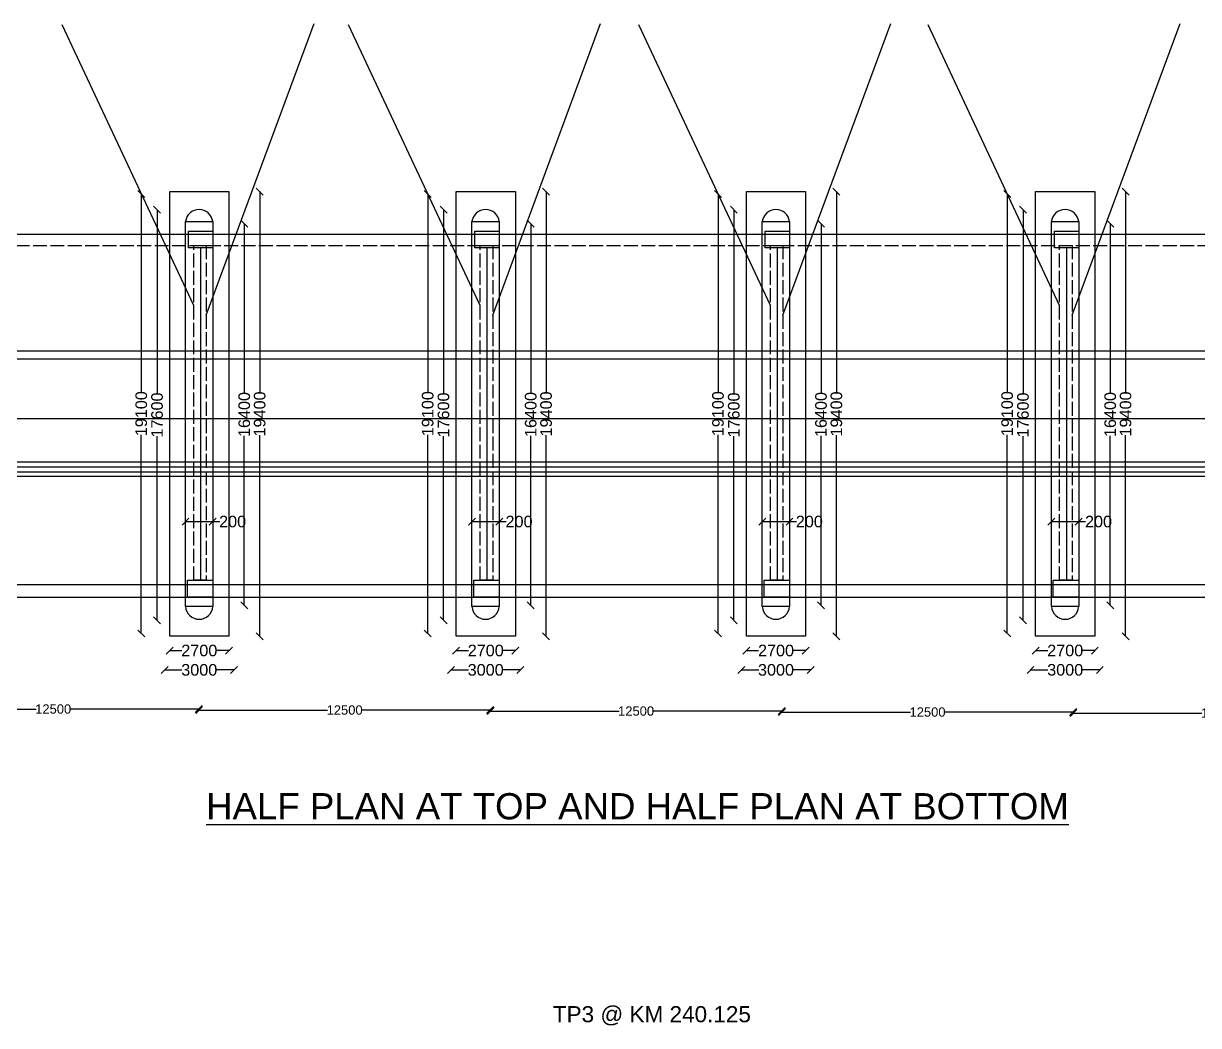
# Model space of a CAD drawing. Header units: millimetres. Extents: x -112454 to 301508, y -143387 to 43222.
# Drawn here: x 63281 to 113984, y -92935 to -49705 of the extents above; entities that cross this region are included whole.
import ezdxf

# ---------------------------------------------------------------- set-up
doc = ezdxf.new("R2010")
doc.units = ezdxf.units.MM
doc.header["$MEASUREMENT"] = 0
doc.linetypes.add('ACAD_ISO02W100', pattern=[15, 12, -3])
for name, color, linetype in [('DIMENSION', 7, 'Continuous'), ('DRAWING', 7, 'Continuous'), ('TEXT', 7, 'Continuous')]:
    doc.layers.add(name, color=color, linetype=linetype)
doc.styles.get("Standard").update_dxf_attribs({"font": 'arial.ttf', "height": 500})
doc.dimstyles.get("Standard").update_dxf_attribs({"dimtxt": 500, "dimasz": 300, "dimexe": 0.18, "dimexo": 0.0625, "dimgap": 0.09, "dimtad": 0, "dimdec": 0, "dimzin": 0, "dimdsep": 46, "dimtxsty": 'Standard', "dimblk": 'OBLIQUE', "dimcen": 0.09, "dimse1": 1, "dimse2": 1, "dimadec": 0, "dimazin": 0, "dimtfac": 1, "dimtdec": 0, "dimtofl": 0, "dimtmove": 0, "dimatfit": 3, "dimfxl": 0, "dimtolj": 1, "dimtzin": 0, "dimarcsym": 0})

# ---------------------------------------------------------------- blocks, each defined once
blk = doc.blocks.new('_Oblique')
at = {"color": 0, "linetype": 'ByBlock', "lineweight": -2}
blk.add_line((-0.5, -0.5), (0.5, 0.5), dxfattribs=at)
blk = doc.blocks.new('*D68')
at = {"layer": 'Defpoints', "color": 0, "transparency": 16777216}
for p in [(68364, -57055), (68369, -57055), (68268, -76023)]:
    blk.add_point(p, dxfattribs=at)
at = {"layer": 'DIMENSION', "color": 0, "lineweight": -2, "transparency": 16777216}
for p, q in [((68364, -57055), (68364, -65623)), ((68364, -76023), (68364, -67456))]:
    blk.add_line(p, q, dxfattribs=at)
at = {"layer": 'DIMENSION', "color": 0, "lineweight": -2, "transparency": 16777216, "xscale": 300, "yscale": 300, "zscale": 300}
for p, rotation in [((68364, -57055), 90), ((68364, -76023), 270)]:
    blk.add_blockref('_Oblique', p, dxfattribs=dict(at, rotation=rotation))
at = {"layer": 'DIMENSION', "color": 0, "transparency": 16777216, "insert": (68364, -66539), "char_height": 500, "attachment_point": 5, "rotation": 90}
blk.add_mtext('\\A1;19100', dxfattribs=at)
blk = doc.blocks.new('*D69')
at = {"layer": 'Defpoints', "color": 0, "transparency": 16777216}
for p in [(69046, -57739), (69588, -57739), (69588, -75452)]:
    blk.add_point(p, dxfattribs=at)
at = {"layer": 'DIMENSION', "color": 0, "lineweight": -2, "transparency": 16777216}
for p, q in [((69046, -57739), (69046, -65679)), ((69046, -75452), (69046, -67512))]:
    blk.add_line(p, q, dxfattribs=at)
at = {"layer": 'DIMENSION', "color": 0, "lineweight": -2, "transparency": 16777216, "xscale": 300, "yscale": 300, "zscale": 300}
for p, rotation in [((69046, -57739), 90), ((69046, -75452), 270)]:
    blk.add_blockref('_Oblique', p, dxfattribs=dict(at, rotation=rotation))
at = {"layer": 'DIMENSION', "color": 0, "transparency": 16777216, "insert": (69046, -66596), "char_height": 500, "attachment_point": 5, "rotation": 90}
blk.add_mtext('\\A1;17600', dxfattribs=at)
blk = doc.blocks.new('*D70')
at = {"layer": 'Defpoints', "color": 0, "transparency": 16777216}
for p in [(72630, -58341), (72630, -74809), (72809, -74809)]:
    blk.add_point(p, dxfattribs=at)
at = {"layer": 'DIMENSION', "color": 0, "lineweight": -2, "transparency": 16777216}
for p, q in [((72809, -58341), (72809, -65659)), ((72809, -74809), (72809, -67492))]:
    blk.add_line(p, q, dxfattribs=at)
at = {"layer": 'DIMENSION', "color": 0, "lineweight": -2, "transparency": 16777216, "xscale": 300, "yscale": 300, "zscale": 300}
for p, rotation in [((72809, -58341), 90), ((72809, -74809), 270)]:
    blk.add_blockref('_Oblique', p, dxfattribs=dict(at, rotation=rotation))
at = {"layer": 'DIMENSION', "color": 0, "transparency": 16777216, "insert": (72809, -66575), "char_height": 500, "attachment_point": 5, "rotation": 90}
blk.add_mtext('\\A1;16400', dxfattribs=at)
blk = doc.blocks.new('*D71')
at = {"layer": 'Defpoints', "color": 0, "transparency": 16777216}
for p in [(72146, -56960), (73473, -56960), (72146, -76140)]:
    blk.add_point(p, dxfattribs=at)
at = {"layer": 'DIMENSION', "color": 0, "lineweight": -2, "transparency": 16777216}
for p, q in [((73473, -56960), (73473, -65633)), ((73473, -76140), (73473, -67466))]:
    blk.add_line(p, q, dxfattribs=at)
at = {"layer": 'DIMENSION', "color": 0, "lineweight": -2, "transparency": 16777216, "xscale": 300, "yscale": 300, "zscale": 300}
for p, rotation in [((73473, -56960), 90), ((73473, -76140), 270)]:
    blk.add_blockref('_Oblique', p, dxfattribs=dict(at, rotation=rotation))
at = {"layer": 'DIMENSION', "color": 0, "transparency": 16777216, "insert": (73473, -66550), "char_height": 500, "attachment_point": 5, "rotation": 90}
blk.add_mtext('\\A1;19400', dxfattribs=at)
blk = doc.blocks.new('*D72')
at = {"layer": 'Defpoints', "color": 0, "transparency": 16777216}
for p in [(69588, -76140), (72146, -76140), (72146, -76759)]:
    blk.add_point(p, dxfattribs=at)
at = {"layer": 'DIMENSION', "color": 0, "lineweight": -2, "transparency": 16777216}
for p, q in [((69588, -76759), (70117, -76759)), ((72146, -76759), (71617, -76759))]:
    blk.add_line(p, q, dxfattribs=at)
at = {"layer": 'DIMENSION', "color": 0, "lineweight": -2, "transparency": 16777216, "xscale": 300, "yscale": 300, "zscale": 300, "rotation": 180}
blk.add_blockref('_Oblique', (69588, -76759), dxfattribs=at)
at = {"layer": 'DIMENSION', "color": 0, "lineweight": -2, "transparency": 16777216, "xscale": 300, "yscale": 300, "zscale": 300}
blk.add_blockref('_Oblique', (72146, -76759), dxfattribs=at)
at = {"layer": 'DIMENSION', "color": 0, "transparency": 16777216, "insert": (70867, -76759), "char_height": 500, "attachment_point": 5}
blk.add_mtext('\\A1;2700', dxfattribs=at)
blk = doc.blocks.new('*D67')
at = {"layer": 'Defpoints', "color": 0, "transparency": 16777216}
for p in [(69369, -77485), (72361, -77485), (69369, -77594)]:
    blk.add_point(p, dxfattribs=at)
at = {"layer": 'DIMENSION', "color": 0, "lineweight": -2, "transparency": 16777216}
for p, q in [((69369, -77594), (70119, -77594)), ((72361, -77594), (71611, -77594))]:
    blk.add_line(p, q, dxfattribs=at)
at = {"layer": 'DIMENSION', "color": 0, "lineweight": -2, "transparency": 16777216, "xscale": 300, "yscale": 300, "zscale": 300, "rotation": 180}
blk.add_blockref('_Oblique', (69369, -77594), dxfattribs=at)
at = {"layer": 'DIMENSION', "color": 0, "lineweight": -2, "transparency": 16777216, "xscale": 300, "yscale": 300, "zscale": 300}
blk.add_blockref('_Oblique', (72361, -77594), dxfattribs=at)
at = {"layer": 'DIMENSION', "color": 0, "transparency": 16777216, "insert": (70865, -77594), "char_height": 500, "attachment_point": 5}
blk.add_mtext('\\A1;3000', dxfattribs=at)
blk = doc.blocks.new('*D73')
at = {"layer": 'Defpoints', "color": 0, "transparency": 16777216}
for p in [(71448, -71196), (70272, -71750), (71448, -71750)]:
    blk.add_point(p, dxfattribs=at)
at = {"layer": 'DIMENSION', "color": 0, "lineweight": -2, "transparency": 16777216}
for p, q in [((70272, -71196), (71448, -71196)), ((71448, -71196), (71748, -71196))]:
    blk.add_line(p, q, dxfattribs=at)
at = {"layer": 'DIMENSION', "color": 0, "lineweight": -2, "transparency": 16777216, "xscale": 300, "yscale": 300, "zscale": 300, "rotation": 180}
blk.add_blockref('_Oblique', (70272, -71196), dxfattribs=at)
at = {"layer": 'DIMENSION', "color": 0, "lineweight": -2, "transparency": 16777216, "xscale": 300, "yscale": 300, "zscale": 300}
blk.add_blockref('_Oblique', (71448, -71196), dxfattribs=at)
at = {"layer": 'DIMENSION', "color": 0, "transparency": 16777216, "insert": (72304, -71196), "char_height": 500, "attachment_point": 5}
blk.add_mtext('\\A1;200', dxfattribs=at)
blk = doc.blocks.new('*D75')
at = {"layer": 'Defpoints', "color": 0, "transparency": 16777216}
for p in [(80724, -57055), (80729, -57055), (80628, -76023)]:
    blk.add_point(p, dxfattribs=at)
at = {"layer": 'DIMENSION', "color": 0, "lineweight": -2, "transparency": 16777216}
for p, q in [((80724, -57055), (80724, -65623)), ((80724, -76023), (80724, -67456))]:
    blk.add_line(p, q, dxfattribs=at)
at = {"layer": 'DIMENSION', "color": 0, "lineweight": -2, "transparency": 16777216, "xscale": 300, "yscale": 300, "zscale": 300}
for p, rotation in [((80724, -57055), 90), ((80724, -76023), 270)]:
    blk.add_blockref('_Oblique', p, dxfattribs=dict(at, rotation=rotation))
at = {"layer": 'DIMENSION', "color": 0, "transparency": 16777216, "insert": (80724, -66539), "char_height": 500, "attachment_point": 5, "rotation": 90}
blk.add_mtext('\\A1;19100', dxfattribs=at)
blk = doc.blocks.new('*D76')
at = {"layer": 'Defpoints', "color": 0, "transparency": 16777216}
for p in [(81406, -57739), (81949, -57739), (81949, -75452)]:
    blk.add_point(p, dxfattribs=at)
at = {"layer": 'DIMENSION', "color": 0, "lineweight": -2, "transparency": 16777216}
for p, q in [((81406, -57739), (81406, -65679)), ((81406, -75452), (81406, -67512))]:
    blk.add_line(p, q, dxfattribs=at)
at = {"layer": 'DIMENSION', "color": 0, "lineweight": -2, "transparency": 16777216, "xscale": 300, "yscale": 300, "zscale": 300}
for p, rotation in [((81406, -57739), 90), ((81406, -75452), 270)]:
    blk.add_blockref('_Oblique', p, dxfattribs=dict(at, rotation=rotation))
at = {"layer": 'DIMENSION', "color": 0, "transparency": 16777216, "insert": (81406, -66596), "char_height": 500, "attachment_point": 5, "rotation": 90}
blk.add_mtext('\\A1;17600', dxfattribs=at)
blk = doc.blocks.new('*D77')
at = {"layer": 'Defpoints', "color": 0, "transparency": 16777216}
for p in [(84990, -58341), (84990, -74809), (85170, -74809)]:
    blk.add_point(p, dxfattribs=at)
at = {"layer": 'DIMENSION', "color": 0, "lineweight": -2, "transparency": 16777216}
for p, q in [((85170, -58341), (85170, -65659)), ((85170, -74809), (85170, -67492))]:
    blk.add_line(p, q, dxfattribs=at)
at = {"layer": 'DIMENSION', "color": 0, "lineweight": -2, "transparency": 16777216, "xscale": 300, "yscale": 300, "zscale": 300}
for p, rotation in [((85170, -58341), 90), ((85170, -74809), 270)]:
    blk.add_blockref('_Oblique', p, dxfattribs=dict(at, rotation=rotation))
at = {"layer": 'DIMENSION', "color": 0, "transparency": 16777216, "insert": (85170, -66575), "char_height": 500, "attachment_point": 5, "rotation": 90}
blk.add_mtext('\\A1;16400', dxfattribs=at)
blk = doc.blocks.new('*D78')
at = {"layer": 'Defpoints', "color": 0, "transparency": 16777216}
for p in [(84506, -56960), (85833, -56960), (84506, -76140)]:
    blk.add_point(p, dxfattribs=at)
at = {"layer": 'DIMENSION', "color": 0, "lineweight": -2, "transparency": 16777216}
for p, q in [((85833, -56960), (85833, -65633)), ((85833, -76140), (85833, -67466))]:
    blk.add_line(p, q, dxfattribs=at)
at = {"layer": 'DIMENSION', "color": 0, "lineweight": -2, "transparency": 16777216, "xscale": 300, "yscale": 300, "zscale": 300}
for p, rotation in [((85833, -56960), 90), ((85833, -76140), 270)]:
    blk.add_blockref('_Oblique', p, dxfattribs=dict(at, rotation=rotation))
at = {"layer": 'DIMENSION', "color": 0, "transparency": 16777216, "insert": (85833, -66550), "char_height": 500, "attachment_point": 5, "rotation": 90}
blk.add_mtext('\\A1;19400', dxfattribs=at)
blk = doc.blocks.new('*D79')
at = {"layer": 'Defpoints', "color": 0, "transparency": 16777216}
for p in [(81949, -76140), (84506, -76140), (84506, -76759)]:
    blk.add_point(p, dxfattribs=at)
at = {"layer": 'DIMENSION', "color": 0, "lineweight": -2, "transparency": 16777216}
for p, q in [((81949, -76759), (82477, -76759)), ((84506, -76759), (83977, -76759))]:
    blk.add_line(p, q, dxfattribs=at)
at = {"layer": 'DIMENSION', "color": 0, "lineweight": -2, "transparency": 16777216, "xscale": 300, "yscale": 300, "zscale": 300, "rotation": 180}
blk.add_blockref('_Oblique', (81949, -76759), dxfattribs=at)
at = {"layer": 'DIMENSION', "color": 0, "lineweight": -2, "transparency": 16777216, "xscale": 300, "yscale": 300, "zscale": 300}
blk.add_blockref('_Oblique', (84506, -76759), dxfattribs=at)
at = {"layer": 'DIMENSION', "color": 0, "transparency": 16777216, "insert": (83227, -76759), "char_height": 500, "attachment_point": 5}
blk.add_mtext('\\A1;2700', dxfattribs=at)
blk = doc.blocks.new('*D74')
at = {"layer": 'Defpoints', "color": 0, "transparency": 16777216}
for p in [(81729, -77485), (84721, -77485), (81729, -77594)]:
    blk.add_point(p, dxfattribs=at)
at = {"layer": 'DIMENSION', "color": 0, "lineweight": -2, "transparency": 16777216}
for p, q in [((81729, -77594), (82480, -77594)), ((84721, -77594), (83971, -77594))]:
    blk.add_line(p, q, dxfattribs=at)
at = {"layer": 'DIMENSION', "color": 0, "lineweight": -2, "transparency": 16777216, "xscale": 300, "yscale": 300, "zscale": 300, "rotation": 180}
blk.add_blockref('_Oblique', (81729, -77594), dxfattribs=at)
at = {"layer": 'DIMENSION', "color": 0, "lineweight": -2, "transparency": 16777216, "xscale": 300, "yscale": 300, "zscale": 300}
blk.add_blockref('_Oblique', (84721, -77594), dxfattribs=at)
at = {"layer": 'DIMENSION', "color": 0, "transparency": 16777216, "insert": (83225, -77594), "char_height": 500, "attachment_point": 5}
blk.add_mtext('\\A1;3000', dxfattribs=at)
blk = doc.blocks.new('*D80')
at = {"layer": 'Defpoints', "color": 0, "transparency": 16777216}
for p in [(83808, -71196), (82632, -71750), (83808, -71750)]:
    blk.add_point(p, dxfattribs=at)
at = {"layer": 'DIMENSION', "color": 0, "lineweight": -2, "transparency": 16777216}
for p, q in [((82632, -71196), (83808, -71196)), ((83808, -71196), (84108, -71196))]:
    blk.add_line(p, q, dxfattribs=at)
at = {"layer": 'DIMENSION', "color": 0, "lineweight": -2, "transparency": 16777216, "xscale": 300, "yscale": 300, "zscale": 300, "rotation": 180}
blk.add_blockref('_Oblique', (82632, -71196), dxfattribs=at)
at = {"layer": 'DIMENSION', "color": 0, "lineweight": -2, "transparency": 16777216, "xscale": 300, "yscale": 300, "zscale": 300}
blk.add_blockref('_Oblique', (83808, -71196), dxfattribs=at)
at = {"layer": 'DIMENSION', "color": 0, "transparency": 16777216, "insert": (84664, -71196), "char_height": 500, "attachment_point": 5}
blk.add_mtext('\\A1;200', dxfattribs=at)
blk = doc.blocks.new('*D82')
at = {"layer": 'Defpoints', "color": 0, "transparency": 16777216}
for p in [(93250, -57055), (93256, -57055), (93155, -76023)]:
    blk.add_point(p, dxfattribs=at)
at = {"layer": 'DIMENSION', "color": 0, "lineweight": -2, "transparency": 16777216}
for p, q in [((93250, -57055), (93250, -65623)), ((93250, -76023), (93250, -67456))]:
    blk.add_line(p, q, dxfattribs=at)
at = {"layer": 'DIMENSION', "color": 0, "lineweight": -2, "transparency": 16777216, "xscale": 300, "yscale": 300, "zscale": 300}
for p, rotation in [((93250, -57055), 90), ((93250, -76023), 270)]:
    blk.add_blockref('_Oblique', p, dxfattribs=dict(at, rotation=rotation))
at = {"layer": 'DIMENSION', "color": 0, "transparency": 16777216, "insert": (93250, -66539), "char_height": 500, "attachment_point": 5, "rotation": 90}
blk.add_mtext('\\A1;19100', dxfattribs=at)
blk = doc.blocks.new('*D83')
at = {"layer": 'Defpoints', "color": 0, "transparency": 16777216}
for p in [(93932, -57739), (94475, -57739), (94475, -75452)]:
    blk.add_point(p, dxfattribs=at)
at = {"layer": 'DIMENSION', "color": 0, "lineweight": -2, "transparency": 16777216}
for p, q in [((93932, -57739), (93932, -65679)), ((93932, -75452), (93932, -67512))]:
    blk.add_line(p, q, dxfattribs=at)
at = {"layer": 'DIMENSION', "color": 0, "lineweight": -2, "transparency": 16777216, "xscale": 300, "yscale": 300, "zscale": 300}
for p, rotation in [((93932, -57739), 90), ((93932, -75452), 270)]:
    blk.add_blockref('_Oblique', p, dxfattribs=dict(at, rotation=rotation))
at = {"layer": 'DIMENSION', "color": 0, "transparency": 16777216, "insert": (93932, -66596), "char_height": 500, "attachment_point": 5, "rotation": 90}
blk.add_mtext('\\A1;17600', dxfattribs=at)
blk = doc.blocks.new('*D84')
at = {"layer": 'Defpoints', "color": 0, "transparency": 16777216}
for p in [(97516, -58341), (97516, -74809), (97696, -74809)]:
    blk.add_point(p, dxfattribs=at)
at = {"layer": 'DIMENSION', "color": 0, "lineweight": -2, "transparency": 16777216}
for p, q in [((97696, -58341), (97696, -65659)), ((97696, -74809), (97696, -67492))]:
    blk.add_line(p, q, dxfattribs=at)
at = {"layer": 'DIMENSION', "color": 0, "lineweight": -2, "transparency": 16777216, "xscale": 300, "yscale": 300, "zscale": 300}
for p, rotation in [((97696, -58341), 90), ((97696, -74809), 270)]:
    blk.add_blockref('_Oblique', p, dxfattribs=dict(at, rotation=rotation))
at = {"layer": 'DIMENSION', "color": 0, "transparency": 16777216, "insert": (97696, -66575), "char_height": 500, "attachment_point": 5, "rotation": 90}
blk.add_mtext('\\A1;16400', dxfattribs=at)
blk = doc.blocks.new('*D85')
at = {"layer": 'Defpoints', "color": 0, "transparency": 16777216}
for p in [(97033, -56960), (98360, -56960), (97033, -76140)]:
    blk.add_point(p, dxfattribs=at)
at = {"layer": 'DIMENSION', "color": 0, "lineweight": -2, "transparency": 16777216}
for p, q in [((98360, -56960), (98360, -65633)), ((98360, -76140), (98360, -67466))]:
    blk.add_line(p, q, dxfattribs=at)
at = {"layer": 'DIMENSION', "color": 0, "lineweight": -2, "transparency": 16777216, "xscale": 300, "yscale": 300, "zscale": 300}
for p, rotation in [((98360, -56960), 90), ((98360, -76140), 270)]:
    blk.add_blockref('_Oblique', p, dxfattribs=dict(at, rotation=rotation))
at = {"layer": 'DIMENSION', "color": 0, "transparency": 16777216, "insert": (98360, -66550), "char_height": 500, "attachment_point": 5, "rotation": 90}
blk.add_mtext('\\A1;19400', dxfattribs=at)
blk = doc.blocks.new('*D86')
at = {"layer": 'Defpoints', "color": 0, "transparency": 16777216}
for p in [(94475, -76140), (97033, -76140), (97033, -76759)]:
    blk.add_point(p, dxfattribs=at)
at = {"layer": 'DIMENSION', "color": 0, "lineweight": -2, "transparency": 16777216}
for p, q in [((94475, -76759), (95004, -76759)), ((97033, -76759), (96504, -76759))]:
    blk.add_line(p, q, dxfattribs=at)
at = {"layer": 'DIMENSION', "color": 0, "lineweight": -2, "transparency": 16777216, "xscale": 300, "yscale": 300, "zscale": 300, "rotation": 180}
blk.add_blockref('_Oblique', (94475, -76759), dxfattribs=at)
at = {"layer": 'DIMENSION', "color": 0, "lineweight": -2, "transparency": 16777216, "xscale": 300, "yscale": 300, "zscale": 300}
blk.add_blockref('_Oblique', (97033, -76759), dxfattribs=at)
at = {"layer": 'DIMENSION', "color": 0, "transparency": 16777216, "insert": (95754, -76759), "char_height": 500, "attachment_point": 5}
blk.add_mtext('\\A1;2700', dxfattribs=at)
blk = doc.blocks.new('*D81')
at = {"layer": 'Defpoints', "color": 0, "transparency": 16777216}
for p in [(94256, -77485), (97247, -77485), (94256, -77594)]:
    blk.add_point(p, dxfattribs=at)
at = {"layer": 'DIMENSION', "color": 0, "lineweight": -2, "transparency": 16777216}
for p, q in [((94256, -77594), (95006, -77594)), ((97247, -77594), (96497, -77594))]:
    blk.add_line(p, q, dxfattribs=at)
at = {"layer": 'DIMENSION', "color": 0, "lineweight": -2, "transparency": 16777216, "xscale": 300, "yscale": 300, "zscale": 300, "rotation": 180}
blk.add_blockref('_Oblique', (94256, -77594), dxfattribs=at)
at = {"layer": 'DIMENSION', "color": 0, "lineweight": -2, "transparency": 16777216, "xscale": 300, "yscale": 300, "zscale": 300}
blk.add_blockref('_Oblique', (97247, -77594), dxfattribs=at)
at = {"layer": 'DIMENSION', "color": 0, "transparency": 16777216, "insert": (95752, -77594), "char_height": 500, "attachment_point": 5}
blk.add_mtext('\\A1;3000', dxfattribs=at)
blk = doc.blocks.new('*D87')
at = {"layer": 'Defpoints', "color": 0, "transparency": 16777216}
for p in [(96335, -71196), (95158, -71750), (96335, -71750)]:
    blk.add_point(p, dxfattribs=at)
at = {"layer": 'DIMENSION', "color": 0, "lineweight": -2, "transparency": 16777216}
for p, q in [((95158, -71196), (96335, -71196)), ((96335, -71196), (96635, -71196))]:
    blk.add_line(p, q, dxfattribs=at)
at = {"layer": 'DIMENSION', "color": 0, "lineweight": -2, "transparency": 16777216, "xscale": 300, "yscale": 300, "zscale": 300, "rotation": 180}
blk.add_blockref('_Oblique', (95158, -71196), dxfattribs=at)
at = {"layer": 'DIMENSION', "color": 0, "lineweight": -2, "transparency": 16777216, "xscale": 300, "yscale": 300, "zscale": 300}
blk.add_blockref('_Oblique', (96335, -71196), dxfattribs=at)
at = {"layer": 'DIMENSION', "color": 0, "transparency": 16777216, "insert": (97191, -71196), "char_height": 500, "attachment_point": 5}
blk.add_mtext('\\A1;200', dxfattribs=at)
blk = doc.blocks.new('*D89')
at = {"layer": 'Defpoints', "color": 0, "transparency": 16777216}
for p in [(105729, -57055), (105734, -57055), (105634, -76023)]:
    blk.add_point(p, dxfattribs=at)
at = {"layer": 'DIMENSION', "color": 0, "lineweight": -2, "transparency": 16777216}
for p, q in [((105729, -57055), (105729, -65623)), ((105729, -76023), (105729, -67456))]:
    blk.add_line(p, q, dxfattribs=at)
at = {"layer": 'DIMENSION', "color": 0, "lineweight": -2, "transparency": 16777216, "xscale": 300, "yscale": 300, "zscale": 300}
for p, rotation in [((105729, -57055), 90), ((105729, -76023), 270)]:
    blk.add_blockref('_Oblique', p, dxfattribs=dict(at, rotation=rotation))
at = {"layer": 'DIMENSION', "color": 0, "transparency": 16777216, "insert": (105729, -66539), "char_height": 500, "attachment_point": 5, "rotation": 90}
blk.add_mtext('\\A1;19100', dxfattribs=at)
blk = doc.blocks.new('*D90')
at = {"layer": 'Defpoints', "color": 0, "transparency": 16777216}
for p in [(106411, -57739), (106954, -57739), (106954, -75452)]:
    blk.add_point(p, dxfattribs=at)
at = {"layer": 'DIMENSION', "color": 0, "lineweight": -2, "transparency": 16777216}
for p, q in [((106411, -57739), (106411, -65679)), ((106411, -75452), (106411, -67512))]:
    blk.add_line(p, q, dxfattribs=at)
at = {"layer": 'DIMENSION', "color": 0, "lineweight": -2, "transparency": 16777216, "xscale": 300, "yscale": 300, "zscale": 300}
for p, rotation in [((106411, -57739), 90), ((106411, -75452), 270)]:
    blk.add_blockref('_Oblique', p, dxfattribs=dict(at, rotation=rotation))
at = {"layer": 'DIMENSION', "color": 0, "transparency": 16777216, "insert": (106411, -66596), "char_height": 500, "attachment_point": 5, "rotation": 90}
blk.add_mtext('\\A1;17600', dxfattribs=at)
blk = doc.blocks.new('*D91')
at = {"layer": 'Defpoints', "color": 0, "transparency": 16777216}
for p in [(109995, -58341), (109995, -74809), (110175, -74809)]:
    blk.add_point(p, dxfattribs=at)
at = {"layer": 'DIMENSION', "color": 0, "lineweight": -2, "transparency": 16777216}
for p, q in [((110175, -58341), (110175, -65659)), ((110175, -74809), (110175, -67492))]:
    blk.add_line(p, q, dxfattribs=at)
at = {"layer": 'DIMENSION', "color": 0, "lineweight": -2, "transparency": 16777216, "xscale": 300, "yscale": 300, "zscale": 300}
for p, rotation in [((110175, -58341), 90), ((110175, -74809), 270)]:
    blk.add_blockref('_Oblique', p, dxfattribs=dict(at, rotation=rotation))
at = {"layer": 'DIMENSION', "color": 0, "transparency": 16777216, "insert": (110175, -66575), "char_height": 500, "attachment_point": 5, "rotation": 90}
blk.add_mtext('\\A1;16400', dxfattribs=at)
blk = doc.blocks.new('*D92')
at = {"layer": 'Defpoints', "color": 0, "transparency": 16777216}
for p in [(109511, -56960), (110839, -56960), (109511, -76140)]:
    blk.add_point(p, dxfattribs=at)
at = {"layer": 'DIMENSION', "color": 0, "lineweight": -2, "transparency": 16777216}
for p, q in [((110839, -56960), (110839, -65633)), ((110839, -76140), (110839, -67466))]:
    blk.add_line(p, q, dxfattribs=at)
at = {"layer": 'DIMENSION', "color": 0, "lineweight": -2, "transparency": 16777216, "xscale": 300, "yscale": 300, "zscale": 300}
for p, rotation in [((110839, -56960), 90), ((110839, -76140), 270)]:
    blk.add_blockref('_Oblique', p, dxfattribs=dict(at, rotation=rotation))
at = {"layer": 'DIMENSION', "color": 0, "transparency": 16777216, "insert": (110839, -66550), "char_height": 500, "attachment_point": 5, "rotation": 90}
blk.add_mtext('\\A1;19400', dxfattribs=at)
blk = doc.blocks.new('*D93')
at = {"layer": 'Defpoints', "color": 0, "transparency": 16777216}
for p in [(106954, -76140), (109511, -76140), (109511, -76759)]:
    blk.add_point(p, dxfattribs=at)
at = {"layer": 'DIMENSION', "color": 0, "lineweight": -2, "transparency": 16777216}
for p, q in [((106954, -76759), (107483, -76759)), ((109511, -76759), (108983, -76759))]:
    blk.add_line(p, q, dxfattribs=at)
at = {"layer": 'DIMENSION', "color": 0, "lineweight": -2, "transparency": 16777216, "xscale": 300, "yscale": 300, "zscale": 300, "rotation": 180}
blk.add_blockref('_Oblique', (106954, -76759), dxfattribs=at)
at = {"layer": 'DIMENSION', "color": 0, "lineweight": -2, "transparency": 16777216, "xscale": 300, "yscale": 300, "zscale": 300}
blk.add_blockref('_Oblique', (109511, -76759), dxfattribs=at)
at = {"layer": 'DIMENSION', "color": 0, "transparency": 16777216, "insert": (108233, -76759), "char_height": 500, "attachment_point": 5}
blk.add_mtext('\\A1;2700', dxfattribs=at)
blk = doc.blocks.new('*D88')
at = {"layer": 'Defpoints', "color": 0, "transparency": 16777216}
for p in [(106735, -77485), (109726, -77485), (106735, -77594)]:
    blk.add_point(p, dxfattribs=at)
at = {"layer": 'DIMENSION', "color": 0, "lineweight": -2, "transparency": 16777216}
for p, q in [((106735, -77594), (107485, -77594)), ((109726, -77594), (108976, -77594))]:
    blk.add_line(p, q, dxfattribs=at)
at = {"layer": 'DIMENSION', "color": 0, "lineweight": -2, "transparency": 16777216, "xscale": 300, "yscale": 300, "zscale": 300, "rotation": 180}
blk.add_blockref('_Oblique', (106735, -77594), dxfattribs=at)
at = {"layer": 'DIMENSION', "color": 0, "lineweight": -2, "transparency": 16777216, "xscale": 300, "yscale": 300, "zscale": 300}
blk.add_blockref('_Oblique', (109726, -77594), dxfattribs=at)
at = {"layer": 'DIMENSION', "color": 0, "transparency": 16777216, "insert": (108231, -77594), "char_height": 500, "attachment_point": 5}
blk.add_mtext('\\A1;3000', dxfattribs=at)
blk = doc.blocks.new('*D94')
at = {"layer": 'Defpoints', "color": 0, "transparency": 16777216}
for p in [(108814, -71196), (107637, -71750), (108814, -71750)]:
    blk.add_point(p, dxfattribs=at)
at = {"layer": 'DIMENSION', "color": 0, "lineweight": -2, "transparency": 16777216}
for p, q in [((107637, -71196), (108814, -71196)), ((108814, -71196), (109114, -71196))]:
    blk.add_line(p, q, dxfattribs=at)
at = {"layer": 'DIMENSION', "color": 0, "lineweight": -2, "transparency": 16777216, "xscale": 300, "yscale": 300, "zscale": 300, "rotation": 180}
blk.add_blockref('_Oblique', (107637, -71196), dxfattribs=at)
at = {"layer": 'DIMENSION', "color": 0, "lineweight": -2, "transparency": 16777216, "xscale": 300, "yscale": 300, "zscale": 300}
blk.add_blockref('_Oblique', (108814, -71196), dxfattribs=at)
at = {"layer": 'DIMENSION', "color": 0, "transparency": 16777216, "insert": (109669, -71196), "char_height": 500, "attachment_point": 5}
blk.add_mtext('\\A1;200', dxfattribs=at)
blk = doc.blocks.new('*D297')
at = {"layer": 'Defpoints', "color": 0, "transparency": 16777216}
for p in [(58285, -79283), (70839, -79283), (70839, -79283)]:
    blk.add_point(p, dxfattribs=at)
at = {"layer": 'DIMENSION', "color": 0, "lineweight": -2, "transparency": 16777216}
for p, q in [((58285, -79283), (63829, -79283)), ((70839, -79283), (65295, -79283))]:
    blk.add_line(p, q, dxfattribs=at)
at = {"layer": 'DIMENSION', "color": 0, "lineweight": -2, "transparency": 16777216, "xscale": 300, "yscale": 300, "zscale": 300, "rotation": 180}
blk.add_blockref('_Oblique', (58285, -79283), dxfattribs=at)
at = {"layer": 'DIMENSION', "color": 0, "lineweight": -2, "transparency": 16777216, "xscale": 300, "yscale": 300, "zscale": 300}
blk.add_blockref('_Oblique', (70839, -79283), dxfattribs=at)
at = {"layer": 'DIMENSION', "color": 0, "transparency": 16777216, "insert": (64562, -79283), "char_height": 400, "attachment_point": 5}
blk.add_mtext('\\A1;12500', dxfattribs=at)
blk = doc.blocks.new('*D298')
at = {"layer": 'Defpoints', "color": 0, "transparency": 16777216}
for p in [(70861, -79327), (83416, -79327), (83416, -79327)]:
    blk.add_point(p, dxfattribs=at)
at = {"layer": 'DIMENSION', "color": 0, "lineweight": -2, "transparency": 16777216}
for p, q in [((70861, -79327), (76405, -79327)), ((83416, -79327), (77871, -79327))]:
    blk.add_line(p, q, dxfattribs=at)
at = {"layer": 'DIMENSION', "color": 0, "lineweight": -2, "transparency": 16777216, "xscale": 300, "yscale": 300, "zscale": 300, "rotation": 180}
blk.add_blockref('_Oblique', (70861, -79327), dxfattribs=at)
at = {"layer": 'DIMENSION', "color": 0, "lineweight": -2, "transparency": 16777216, "xscale": 300, "yscale": 300, "zscale": 300}
blk.add_blockref('_Oblique', (83416, -79327), dxfattribs=at)
at = {"layer": 'DIMENSION', "color": 0, "transparency": 16777216, "insert": (77138, -79327), "char_height": 400, "attachment_point": 5}
blk.add_mtext('\\A1;12500', dxfattribs=at)
blk = doc.blocks.new('*D299')
at = {"layer": 'Defpoints', "color": 0, "transparency": 16777216}
for p in [(83437, -79371), (95992, -79371), (95992, -79371)]:
    blk.add_point(p, dxfattribs=at)
at = {"layer": 'DIMENSION', "color": 0, "lineweight": -2, "transparency": 16777216}
for p, q in [((83437, -79371), (88981, -79371)), ((95992, -79371), (90448, -79371))]:
    blk.add_line(p, q, dxfattribs=at)
at = {"layer": 'DIMENSION', "color": 0, "lineweight": -2, "transparency": 16777216, "xscale": 300, "yscale": 300, "zscale": 300, "rotation": 180}
blk.add_blockref('_Oblique', (83437, -79371), dxfattribs=at)
at = {"layer": 'DIMENSION', "color": 0, "lineweight": -2, "transparency": 16777216, "xscale": 300, "yscale": 300, "zscale": 300}
blk.add_blockref('_Oblique', (95992, -79371), dxfattribs=at)
at = {"layer": 'DIMENSION', "color": 0, "transparency": 16777216, "insert": (89715, -79371), "char_height": 400, "attachment_point": 5}
blk.add_mtext('\\A1;12500', dxfattribs=at)
blk = doc.blocks.new('*D300')
at = {"layer": 'Defpoints', "color": 0, "transparency": 16777216}
for p in [(96014, -79414), (108568, -79414), (108568, -79414)]:
    blk.add_point(p, dxfattribs=at)
at = {"layer": 'DIMENSION', "color": 0, "lineweight": -2, "transparency": 16777216}
for p, q in [((96014, -79414), (101558, -79414)), ((108568, -79414), (103024, -79414))]:
    blk.add_line(p, q, dxfattribs=at)
at = {"layer": 'DIMENSION', "color": 0, "lineweight": -2, "transparency": 16777216, "xscale": 300, "yscale": 300, "zscale": 300, "rotation": 180}
blk.add_blockref('_Oblique', (96014, -79414), dxfattribs=at)
at = {"layer": 'DIMENSION', "color": 0, "lineweight": -2, "transparency": 16777216, "xscale": 300, "yscale": 300, "zscale": 300}
blk.add_blockref('_Oblique', (108568, -79414), dxfattribs=at)
at = {"layer": 'DIMENSION', "color": 0, "transparency": 16777216, "insert": (102291, -79414), "char_height": 400, "attachment_point": 5}
blk.add_mtext('\\A1;12500', dxfattribs=at)
blk = doc.blocks.new('*D301')
at = {"layer": 'Defpoints', "color": 0, "transparency": 16777216}
for p in [(108590, -79458), (121145, -79458), (121145, -79458)]:
    blk.add_point(p, dxfattribs=at)
at = {"layer": 'DIMENSION', "color": 0, "lineweight": -2, "transparency": 16777216}
for p, q in [((108590, -79458), (114134, -79458)), ((121145, -79458), (115601, -79458))]:
    blk.add_line(p, q, dxfattribs=at)
at = {"layer": 'DIMENSION', "color": 0, "lineweight": -2, "transparency": 16777216, "xscale": 300, "yscale": 300, "zscale": 300, "rotation": 180}
blk.add_blockref('_Oblique', (108590, -79458), dxfattribs=at)
at = {"layer": 'DIMENSION', "color": 0, "lineweight": -2, "transparency": 16777216, "xscale": 300, "yscale": 300, "zscale": 300}
blk.add_blockref('_Oblique', (121145, -79458), dxfattribs=at)
at = {"layer": 'DIMENSION', "color": 0, "transparency": 16777216, "insert": (114867, -79458), "char_height": 400, "attachment_point": 5}
blk.add_mtext('\\A1;12500', dxfattribs=at)

msp = doc.modelspace()

# ---------------------------------------------------------------- linework, layer by layer
at = {"layer": 'DRAWING'}
for points in [[(70625.4, -61872.1), (64950.7, -49757.1)], [(71166.7, -62293.5), (75826.5, -49705.1)], [(82985.4, -61872.1), (77310.8, -49757.1)], [(83526.8, -62293.5), (88186.5, -49705.1)], [(95511.9, -61872.1), (89837.3, -49757.1)], [(96053.3, -62293.5), (100713, -49705.1)], [(107990.8, -61872.1), (102316.1, -49757.1)], [(108532.1, -62293.5), (113191.9, -49705.1)], [(-104308, -58789.6), (270714.6, -58789.6)], [(-78579.7, -63829.3), (237279.7, -63829.3), (237421.9, -63829.3), (237421.9, -58789.6)], [(70919.4, -59387.3), (70919.4, -73727.8)], [(83279.4, -59387.3), (83279.4, -73727.8)], [(95805.9, -59387.3), (95805.9, -73727.8)], [(108284.8, -59387.3), (108284.8, -73727.8)], [(-79855.9, -64176.2), (246326.7, -64176.2)], [(-107459.8, -66743), (276257.1, -66743)], [(-78641.1, -68838.7), (-70532.7, -68838.7), (237300.7, -68838.7), (237569.4, -69240.3), (237569.4, -74451.9)], [(-71162.9, -77517), (-71162.9, -69058.8), (-70751, -68618.5), (-65997.3, -68618.5), (-3090, -68618.5), (44288.3, -68618.5), (165568.1, -68618.5), (235261.7, -68618.5), (237461.9, -68618.5), (237825.4, -68970.2), (237825.4, -74485.9), (237825.4, -74437.1)], [(-79855.9, -69237.5), (246326.7, -69237.5)], [(237323.2, -74451.9), (237323.2, -69368.6), (236994.5, -69062), (-70392.6, -69062), (-70670.8, -69238.3), (-70670.8, -74451.6)], [(-104308, -73905.9), (270714.6, -73905.9)], [(-104308, -74452), (270714.6, -74452)]]:
    msp.add_lwpolyline(points, dxfattribs=at)
for points in [[(72146, -76139.5), (69588.5, -76139.5), (69588.5, -56959.6), (72146, -56959.6)], [(84506.1, -76139.5), (81948.5, -76139.5), (81948.5, -56959.6), (84506.1, -56959.6)], [(97032.6, -76139.5), (94475, -76139.5), (94475, -56959.6), (97032.6, -56959.6)], [(109511.4, -76139.5), (106953.9, -76139.5), (106953.9, -56959.6), (109511.4, -56959.6)], [(71448.3, -74860.2), (70271.8, -74860.2), (70271.8, -58252.1), (71448.3, -58252.1)], [(83808.3, -74860.2), (82631.8, -74860.2), (82631.8, -58252.1), (83808.3, -58252.1)], [(96334.8, -74860.2), (95158.3, -74860.2), (95158.3, -58252.1), (96334.8, -58252.1)], [(108813.6, -74860.2), (107637.1, -74860.2), (107637.1, -58252.1), (108813.6, -58252.1)], [(70398.2, -58657.8), (71448.3, -58657.8), (71448.3, -59387.3), (70398.2, -59387.3)], [(82758.3, -58657.8), (83808.3, -58657.8), (83808.3, -59387.3), (82758.3, -59387.3)], [(95284.8, -58657.8), (96334.8, -58657.8), (96334.8, -59387.3), (95284.8, -59387.3)], [(107763.6, -58657.8), (108813.6, -58657.8), (108813.6, -59387.3), (107763.6, -59387.3)], [(70353.3, -73726.5), (71448.3, -73726.5), (71448.3, -74452), (70353.3, -74452)], [(82713.3, -73726.5), (83808.3, -73726.5), (83808.3, -74452), (82713.3, -74452)], [(95239.8, -73726.5), (96334.8, -73726.5), (96334.8, -74452), (95239.8, -74452)], [(107718.7, -73726.5), (108813.6, -73726.5), (108813.6, -74452), (107718.7, -74452)]]:
    msp.add_lwpolyline(points, close=True, dxfattribs=at)
at = {"layer": 'DRAWING', "linetype": 'ACAD_ISO02W100', "ltscale": 50}
msp.add_lwpolyline([(-104308, -59276.5), (270714.6, -59276.5)], dxfattribs=at)
for points in [[(71166.7, -73726.5), (70625.4, -73726.5), (70625.4, -59276.5), (71166.7, -59276.5)], [(83526.8, -73726.5), (82985.4, -73726.5), (82985.4, -59276.5), (83526.8, -59276.5)], [(96053.3, -73726.5), (95511.9, -73726.5), (95511.9, -59276.5), (96053.3, -59276.5)], [(108532.1, -73726.5), (107990.8, -73726.5), (107990.8, -59276.5), (108532.1, -59276.5)]]:
    msp.add_lwpolyline(points, close=True, dxfattribs=at)
at = {"layer": 'DRAWING'}
for centre, radius, start, end in [((70860, -58319.8), 592.1, 6.56892, 173.43108), ((83220.1, -58319.8), 592.1, 6.56892, 173.43108), ((95746.6, -58319.8), 592.1, 6.56892, 173.43108), ((108225.4, -58319.8), 592.1, 6.56892, 173.43108), ((70860, -74818.9), 589.7, 184.01841, 355.98159), ((83220.1, -74818.9), 589.7, 184.01841, 355.98159), ((95746.6, -74818.9), 589.7, 184.01841, 355.98159), ((108225.4, -74818.9), 589.7, 184.01841, 355.98159)]:
    msp.add_arc(centre, radius, start, end, dxfattribs=at)

# ---------------------------------------------------------------- texts
at = {"layer": 'TEXT'}
for s, height, p in [('%%UHALF PLAN AT TOP AND HALF PLAN AT BOTTOM', 1131.269, (71160.4, -84041.3)), ('TP3 @ KM 240.125', 695.607, (86122.2, -92795.6))]:
    msp.add_text(s, height=height, dxfattribs=at).set_placement(p)

# ---------------------------------------------------------------- dimensions: what is measured, and where the dimension line sits
at = {"layer": 'DIMENSION'}
for base, p1, p2, text, picture, middle in [((68363.8, -57054.9), (68268.3, -76023.3), (68369, -57054.9), '19100', '*D68', (68363.8, -66539.1)), ((73473.1, -56959.6), (72146, -76139.5), (72146, -56959.6), '19400', '*D71', (73473.1, -66549.5)), ((80723.9, -57054.9), (80628.3, -76023.3), (80729.1, -57054.9), '19100', '*D75', (80723.9, -66539.1)), ((85833.2, -56959.6), (84506.1, -76139.5), (84506.1, -56959.6), '19400', '*D78', (85833.2, -66549.5)), ((93250.4, -57054.9), (93154.8, -76023.3), (93255.6, -57054.9), '19100', '*D82', (93250.4, -66539.1)), ((98359.7, -56959.6), (97032.6, -76139.5), (97032.6, -56959.6), '19400', '*D85', (98359.7, -66549.5)), ((105729.2, -57054.9), (105633.7, -76023.3), (105734.4, -57054.9), '19100', '*D89', (105729.2, -66539.1)), ((110838.5, -56959.6), (109511.4, -76139.5), (109511.4, -56959.6), '19400', '*D92', (110838.5, -66549.5)), ((69045.6, -57738.9), (69588.5, -75452.3), (69588.5, -57738.9), '17600', '*D69', (69045.6, -66595.6)), ((81405.7, -57738.9), (81948.5, -75452.3), (81948.5, -57738.9), '17600', '*D76', (81405.7, -66595.6)), ((93932.2, -57738.9), (94475, -75452.3), (94475, -57738.9), '17600', '*D83', (93932.2, -66595.6)), ((106411, -57738.9), (106953.9, -75452.3), (106953.9, -57738.9), '17600', '*D90', (106411, -66595.6)), ((72809.5, -74809.1), (72629.7, -58341.2), (72629.7, -74809.1), '16400', '*D70', (72809.5, -66575.1)), ((85169.6, -74809.1), (84989.8, -58341.2), (84989.8, -74809.1), '16400', '*D77', (85169.6, -66575.1)), ((97696.1, -74809.1), (97516.3, -58341.2), (97516.3, -74809.1), '16400', '*D84', (97696.1, -66575.1)), ((110174.9, -74809.1), (109995.1, -58341.2), (109995.1, -74809.1), '16400', '*D91', (110174.9, -66575.1))]:
    dim = msp.add_linear_dim(base=base, p1=p1, p2=p2, angle=90, text=text, dimstyle='Standard', dxfattribs=at)
    dim.commit()
    dim.dimension.update_dxf_attribs({"geometry": picture, "text_midpoint": middle})
for base, p1, p2, picture, middle in [((71448.3, -71195.6), (70271.8, -71749.6), (71448.3, -71749.6), '*D73', (72304.1, -71195.6)), ((83808.3, -71195.6), (82631.8, -71749.6), (83808.3, -71749.6), '*D80', (84664.2, -71195.6)), ((96334.8, -71195.6), (95158.3, -71749.6), (96334.8, -71749.6), '*D87', (97190.7, -71195.6)), ((108813.6, -71195.6), (107637.1, -71749.6), (108813.6, -71749.6), '*D94', (109669.5, -71195.6))]:
    dim = msp.add_linear_dim(base=base, p1=p1, p2=p2, text='200', dimstyle='Standard', dxfattribs=at)
    dim.commit()
    dim.dimension.update_dxf_attribs({"geometry": picture, "text_midpoint": middle, "dimtype": 160})
for base, p1, p2, text, picture, middle in [((72146, -76758.7), (69588.5, -76139.5), (72146, -76139.5), '2700', '*D72', (70867.3, -76758.7)), ((84506.1, -76758.7), (81948.5, -76139.5), (84506.1, -76139.5), '2700', '*D79', (83227.3, -76758.7)), ((97032.6, -76758.7), (94475, -76139.5), (97032.6, -76139.5), '2700', '*D86', (95753.8, -76758.7)), ((109511.4, -76758.7), (106953.9, -76139.5), (109511.4, -76139.5), '2700', '*D93', (108232.6, -76758.7)), ((69369.4, -77593.8), (72360.8, -77484.9), (69369.4, -77484.9), '3000', '*D67', (70865.1, -77593.8)), ((81729.5, -77593.8), (84720.9, -77484.9), (81729.5, -77484.9), '3000', '*D74', (83225.2, -77593.8)), ((94256, -77593.8), (97247.4, -77484.9), (94256, -77484.9), '3000', '*D81', (95751.7, -77593.8)), ((106734.8, -77593.8), (109726.2, -77484.9), (106734.8, -77484.9), '3000', '*D88', (108230.5, -77593.8)), ((70839.1, -79283.4), (58284.6, -79283.4), (70839.1, -79283.4), '12500', '*D297', (64561.9, -79283.4)), ((83415.5, -79327.1), (70861, -79327.1), (83415.5, -79327.1), '12500', '*D298', (77138.2, -79327.1)), ((95991.9, -79370.7), (83437.3, -79370.7), (95991.9, -79370.7), '12500', '*D299', (89714.6, -79370.7)), ((108568.3, -79414.3), (96013.7, -79414.3), (108568.3, -79414.3), '12500', '*D300', (102291, -79414.3)), ((121144.7, -79457.9), (108590.1, -79457.9), (121144.7, -79457.9), '12500', '*D301', (114867.4, -79457.9))]:
    dim = msp.add_linear_dim(base=base, p1=p1, p2=p2, text=text, dimstyle='Standard', dxfattribs=at)
    dim.commit()
    dim.dimension.update_dxf_attribs({"geometry": picture, "text_midpoint": middle})

doc.saveas('drawing.dxf')
